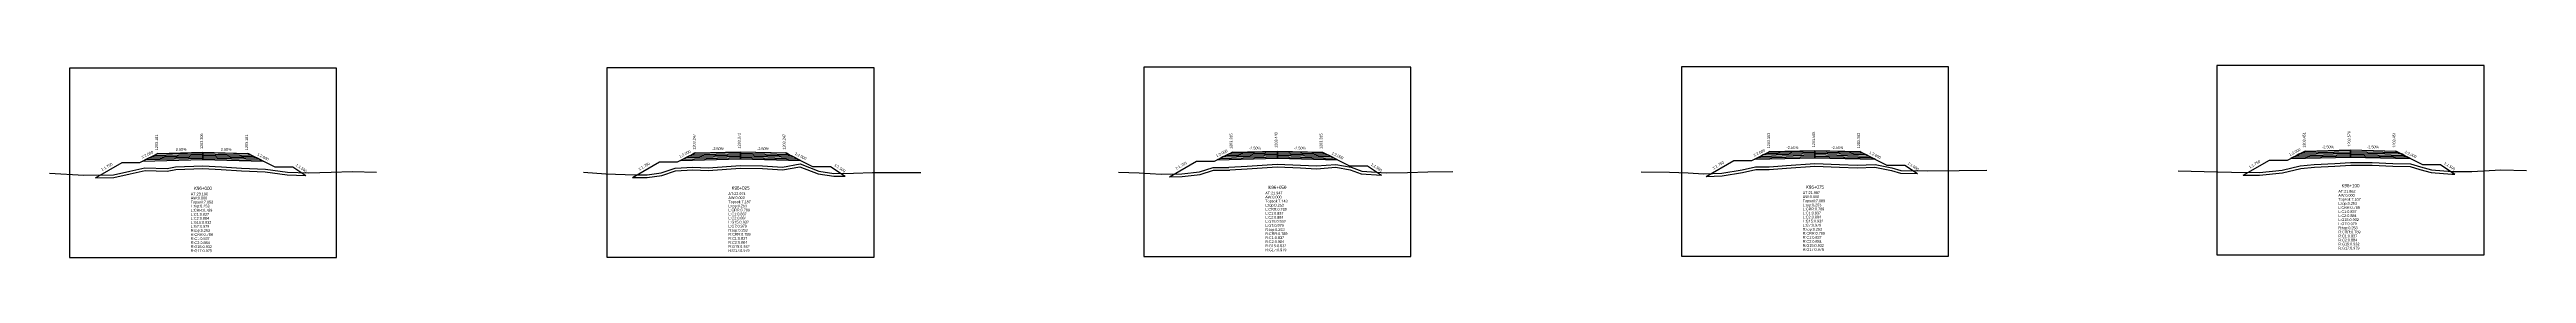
# Model space of a CAD drawing. Extents: x -7 to 78429, y 1189 to 1262.
# Drawn here: x 25151.7 to 25427.1, y 1191.6 to 1212.9 of the extents above; entities that cross this region are included whole.
import ezdxf
from ezdxf.enums import TextEntityAlignment as Align

# ---------------------------------------------------------------- set-up
doc = ezdxf.new("R2010")
doc.units = 0

msp = doc.modelspace()

# ---------------------------------------------------------------- linework, layer by layer
at = {"layer": 'A4_BORDER', "color": 7}
for points in [[(25153.912, 1191.641), (25183.612, 1191.641), (25183.612, 1212.641), (25153.912, 1212.641), (25153.912, 1191.641)], [(25213.679, 1191.669), (25243.379, 1191.669), (25243.379, 1212.669), (25213.679, 1212.669), (25213.679, 1191.669)], [(25273.367, 1191.744), (25303.067, 1191.744), (25303.067, 1212.744), (25273.367, 1212.744), (25273.367, 1191.744)], [(25333.126, 1191.778), (25362.826, 1191.778), (25362.826, 1212.778), (25333.126, 1212.778), (25333.126, 1191.778)], [(25392.672, 1191.934), (25422.372, 1191.934), (25422.372, 1212.934), (25392.672, 1212.934), (25392.672, 1191.934)]]:
    msp.add_lwpolyline(points, dxfattribs=at)
at = {"layer": 'CLEAR_GROUND', "color": 8}
for points in [[(25156.805, 1200.491), (25158.839, 1200.519), (25160.684, 1200.912), (25162.334, 1201.276), (25164.798, 1201.222), (25165.756, 1201.392), (25168.763, 1201.505), (25170.788, 1201.4), (25173.029, 1201.266), (25175.686, 1201.134), (25178.132, 1200.818), (25180.181, 1200.735)], [(25216.505, 1200.519), (25216.766, 1200.509), (25218.165, 1200.504), (25219.777, 1200.733), (25221.307, 1201.238), (25223.216, 1201.352), (25224.947, 1201.285), (25228.538, 1201.539), (25230.966, 1201.496), (25233.211, 1201.356), (25235.125, 1201.707), (25237.159, 1200.937), (25238.893, 1200.653), (25240.148, 1200.668)], [(25276.205, 1200.594), (25277.625, 1200.62), (25279.617, 1200.859), (25281.114, 1201.339), (25282.912, 1201.339), (25282.929, 1201.351), (25284.864, 1201.472), (25288.201, 1201.679), (25290.784, 1201.598), (25292.548, 1201.493), (25294.697, 1201.644), (25296.325, 1201.375), (25297.523, 1200.925), (25299.794, 1200.764)], [(25335.905, 1200.628), (25337.656, 1200.694), (25339.935, 1201.079), (25341.406, 1201.407), (25342.89, 1201.387), (25344.823, 1201.556), (25347.98, 1201.767), (25350.693, 1201.661), (25352.673, 1201.599), (25354.635, 1201.651), (25356.476, 1201.285), (25357.503, 1200.988), (25359.367, 1200.956)], [(25395.605, 1200.784), (25397.416, 1200.76), (25399.958, 1201.041), (25401.99, 1201.509), (25403.502, 1201.654), (25405.792, 1201.78), (25407.549, 1201.889), (25409.924, 1201.891), (25412.219, 1201.764), (25414.154, 1201.743), (25415.235, 1201.397), (25416.489, 1201.081), (25418.804, 1200.894), (25419.108, 1200.893)]]:
    msp.add_lwpolyline(points, dxfattribs=at)
at = {"layer": 'DESIGN_ROAD_TRIMMED', "color": 1}
for points in [[(25276.205, 1200.594), (25279.217, 1202.315), (25281.217, 1202.315), (25283.217, 1203.315), (25283.217, 1203.315), (25283.112, 1203.262), (25283.112, 1203.262), (25282.796, 1203.104), (25282.796, 1203.104), (25282.48, 1202.947), (25282.48, 1202.947), (25282.164, 1202.789), (25282.164, 1202.789), (25281.848, 1202.631), (25281.848, 1202.631), (25281.533, 1202.473), (25288.217, 1202.64), (25288.217, 1202.79), (25288.217, 1202.79), (25288.217, 1202.94), (25288.217, 1202.94), (25288.217, 1203.09), (25288.217, 1203.09), (25288.217, 1203.24), (25288.217, 1203.24), (25288.217, 1203.39), (25288.217, 1203.39), (25288.217, 1203.44), (25288.217, 1203.44), (25288.217, 1203.44), (25288.217, 1203.44), (25288.217, 1203.44), (25288.217, 1203.39), (25288.217, 1203.39), (25288.217, 1203.24), (25288.217, 1203.24), (25288.217, 1203.09), (25288.217, 1203.09), (25288.217, 1202.94), (25288.217, 1202.94), (25288.217, 1202.79), (25288.217, 1202.79), (25288.217, 1202.64), (25294.901, 1202.473), (25294.585, 1202.631), (25294.585, 1202.631), (25294.27, 1202.789), (25294.27, 1202.789), (25293.954, 1202.947), (25293.954, 1202.947), (25293.638, 1203.104), (25293.638, 1203.104), (25293.322, 1203.262), (25293.322, 1203.262), (25293.217, 1203.315), (25293.217, 1203.315), (25296.217, 1201.815), (25298.217, 1201.815), (25299.794, 1200.764)], [(25335.905, 1200.628), (25338.976, 1202.383), (25340.976, 1202.383), (25342.976, 1203.383), (25342.976, 1203.383), (25342.871, 1203.33), (25342.871, 1203.33), (25342.555, 1203.172), (25342.555, 1203.172), (25342.239, 1203.015), (25342.239, 1203.015), (25341.924, 1202.857), (25341.924, 1202.857), (25341.608, 1202.699), (25341.608, 1202.699), (25341.292, 1202.541), (25347.976, 1202.708), (25347.976, 1202.858), (25347.976, 1202.858), (25347.976, 1203.008), (25347.976, 1203.008), (25347.976, 1203.158), (25347.976, 1203.158), (25347.976, 1203.308), (25347.976, 1203.308), (25347.976, 1203.458), (25347.976, 1203.458), (25347.976, 1203.508), (25347.976, 1203.508), (25347.976, 1203.508), (25347.976, 1203.508), (25347.976, 1203.508), (25347.976, 1203.458), (25347.976, 1203.458), (25347.976, 1203.308), (25347.976, 1203.308), (25347.976, 1203.158), (25347.976, 1203.158), (25347.976, 1203.008), (25347.976, 1203.008), (25347.976, 1202.858), (25347.976, 1202.858), (25347.976, 1202.708), (25354.661, 1202.541), (25354.345, 1202.699), (25354.345, 1202.699), (25354.029, 1202.857), (25354.029, 1202.857), (25353.713, 1203.015), (25353.713, 1203.015), (25353.397, 1203.172), (25353.397, 1203.172), (25353.082, 1203.33), (25353.082, 1203.33), (25352.976, 1203.383), (25352.976, 1203.383), (25355.976, 1201.883), (25357.976, 1201.883), (25359.367, 1200.956)], [(25395.605, 1200.784), (25398.522, 1202.451), (25400.522, 1202.451), (25402.522, 1203.451), (25402.522, 1203.451), (25402.416, 1203.398), (25402.416, 1203.398), (25402.101, 1203.24), (25402.101, 1203.24), (25401.785, 1203.083), (25401.785, 1203.083), (25401.469, 1202.925), (25401.469, 1202.925), (25401.153, 1202.767), (25401.153, 1202.767), (25400.837, 1202.609), (25407.522, 1202.776), (25407.522, 1202.926), (25407.522, 1202.926), (25407.522, 1203.076), (25407.522, 1203.076), (25407.522, 1203.226), (25407.522, 1203.226), (25407.522, 1203.376), (25407.522, 1203.376), (25407.522, 1203.526), (25407.522, 1203.526), (25407.522, 1203.576), (25407.522, 1203.576), (25407.522, 1203.576), (25407.522, 1203.576), (25407.522, 1203.576), (25407.522, 1203.526), (25407.522, 1203.526), (25407.522, 1203.376), (25407.522, 1203.376), (25407.522, 1203.226), (25407.522, 1203.226), (25407.522, 1203.076), (25407.522, 1203.076), (25407.522, 1202.926), (25407.522, 1202.926), (25407.522, 1202.776), (25414.206, 1202.609), (25413.89, 1202.767), (25413.89, 1202.767), (25413.574, 1202.925), (25413.574, 1202.925), (25413.258, 1203.083), (25413.258, 1203.083), (25412.943, 1203.24), (25412.943, 1203.24), (25412.627, 1203.398), (25412.627, 1203.398), (25412.522, 1203.451), (25412.522, 1203.451), (25415.522, 1201.951), (25417.522, 1201.951), (25419.108, 1200.893)], [(25156.805, 1200.491), (25159.762, 1202.181), (25161.762, 1202.181), (25163.762, 1203.181), (25163.762, 1203.181), (25163.656, 1203.128), (25163.656, 1203.128), (25163.341, 1202.97), (25163.341, 1202.97), (25163.025, 1202.813), (25163.025, 1202.813), (25162.709, 1202.655), (25162.709, 1202.655), (25162.393, 1202.497), (25162.393, 1202.497), (25162.077, 1202.339), (25168.762, 1202.506), (25168.762, 1202.656), (25168.762, 1202.656), (25168.762, 1202.806), (25168.762, 1202.806), (25168.762, 1202.956), (25168.762, 1202.956), (25168.762, 1203.106), (25168.762, 1203.106), (25168.762, 1203.256), (25168.762, 1203.256), (25168.762, 1203.306), (25168.762, 1203.306), (25168.762, 1203.306), (25168.762, 1203.306), (25168.762, 1203.306), (25168.762, 1203.256), (25168.762, 1203.256), (25168.762, 1203.106), (25168.762, 1203.106), (25168.762, 1202.956), (25168.762, 1202.956), (25168.762, 1202.806), (25168.762, 1202.806), (25168.762, 1202.656), (25168.762, 1202.656), (25168.762, 1202.506), (25175.446, 1202.339), (25175.13, 1202.497), (25175.13, 1202.497), (25174.814, 1202.655), (25174.814, 1202.655), (25174.498, 1202.813), (25174.498, 1202.813), (25174.183, 1202.97), (25174.183, 1202.97), (25173.867, 1203.128), (25173.867, 1203.128), (25173.762, 1203.181), (25173.762, 1203.181), (25176.762, 1201.681), (25178.762, 1201.681), (25180.181, 1200.735)], [(25216.505, 1200.519), (25219.529, 1202.247), (25221.529, 1202.247), (25223.529, 1203.247), (25223.529, 1203.247), (25223.424, 1203.194), (25223.424, 1203.194), (25223.108, 1203.036), (25223.108, 1203.036), (25222.792, 1202.879), (25222.792, 1202.879), (25222.476, 1202.721), (25222.476, 1202.721), (25222.161, 1202.563), (25222.161, 1202.563), (25221.845, 1202.405), (25228.529, 1202.572), (25228.529, 1202.722), (25228.529, 1202.722), (25228.529, 1202.872), (25228.529, 1202.872), (25228.529, 1203.022), (25228.529, 1203.022), (25228.529, 1203.172), (25228.529, 1203.172), (25228.529, 1203.322), (25228.529, 1203.322), (25228.529, 1203.372), (25228.529, 1203.372), (25228.529, 1203.372), (25228.529, 1203.372), (25228.529, 1203.372), (25228.529, 1203.322), (25228.529, 1203.322), (25228.529, 1203.172), (25228.529, 1203.172), (25228.529, 1203.022), (25228.529, 1203.022), (25228.529, 1202.872), (25228.529, 1202.872), (25228.529, 1202.722), (25228.529, 1202.722), (25228.529, 1202.572), (25235.213, 1202.405), (25234.897, 1202.563), (25234.897, 1202.563), (25234.582, 1202.721), (25234.582, 1202.721), (25234.266, 1202.879), (25234.266, 1202.879), (25233.95, 1203.036), (25233.95, 1203.036), (25233.634, 1203.194), (25233.634, 1203.194), (25233.529, 1203.247), (25233.529, 1203.247), (25236.529, 1201.747), (25238.529, 1201.747), (25240.148, 1200.668)]]:
    msp.add_lwpolyline(points, dxfattribs=at)
at = {"layer": 'FINISHED_ROAD', "color": 2}
for points in [[(25279.217, 1202.315), (25281.217, 1202.315), (25283.217, 1203.315), (25283.217, 1203.315), (25288.217, 1203.44), (25293.217, 1203.315), (25293.217, 1203.315), (25296.217, 1201.815), (25298.217, 1201.815)], [(25338.976, 1202.383), (25340.976, 1202.383), (25342.976, 1203.383), (25342.976, 1203.383), (25347.976, 1203.508), (25352.976, 1203.383), (25352.976, 1203.383), (25355.976, 1201.883), (25357.976, 1201.883)], [(25398.522, 1202.451), (25400.522, 1202.451), (25402.522, 1203.451), (25402.522, 1203.451), (25407.522, 1203.576), (25412.522, 1203.451), (25412.522, 1203.451), (25415.522, 1201.951), (25417.522, 1201.951)], [(25159.762, 1202.181), (25161.762, 1202.181), (25163.762, 1203.181), (25163.762, 1203.181), (25168.762, 1203.306), (25173.762, 1203.181), (25173.762, 1203.181), (25176.762, 1201.681), (25178.762, 1201.681)], [(25219.529, 1202.247), (25221.529, 1202.247), (25223.529, 1203.247), (25223.529, 1203.247), (25228.529, 1203.372), (25233.529, 1203.247), (25233.529, 1203.247), (25236.529, 1201.747), (25238.529, 1201.747)]]:
    msp.add_lwpolyline(points, dxfattribs=at)
at = {"layer": 'LAYER_0', "color": 4}
for points in [[(25283.217, 1203.315), (25283.112, 1203.262), (25288.217, 1203.39), (25288.217, 1203.44)], [(25342.976, 1203.383), (25342.871, 1203.33), (25347.976, 1203.458), (25347.976, 1203.508)], [(25402.522, 1203.451), (25402.416, 1203.398), (25407.522, 1203.526), (25407.522, 1203.576)], [(25163.762, 1203.181), (25163.656, 1203.128), (25168.762, 1203.256), (25168.762, 1203.306)], [(25223.529, 1203.247), (25223.424, 1203.194), (25228.529, 1203.322), (25228.529, 1203.372)]]:
    msp.add_lwpolyline(points, dxfattribs=at)
at = {"layer": 'LAYER_1', "color": 4}
for points in [[(25342.871, 1203.33), (25342.555, 1203.172), (25347.976, 1203.308), (25347.976, 1203.458)], [(25402.416, 1203.398), (25402.101, 1203.24), (25407.522, 1203.376), (25407.522, 1203.526)], [(25163.656, 1203.128), (25163.341, 1202.97), (25168.762, 1203.106), (25168.762, 1203.256)], [(25223.424, 1203.194), (25223.108, 1203.036), (25228.529, 1203.172), (25228.529, 1203.322)], [(25283.112, 1203.262), (25282.796, 1203.104), (25288.217, 1203.24), (25288.217, 1203.39)]]:
    msp.add_lwpolyline(points, dxfattribs=at)
at = {"layer": 'LAYER_10', "color": 6}
for points in [[(25174.814, 1202.655), (25175.13, 1202.497), (25168.762, 1202.656), (25168.762, 1202.806)], [(25234.582, 1202.721), (25234.897, 1202.563), (25228.529, 1202.722), (25228.529, 1202.872)], [(25294.27, 1202.789), (25294.585, 1202.631), (25288.217, 1202.79), (25288.217, 1202.94)], [(25354.029, 1202.857), (25354.345, 1202.699), (25347.976, 1202.858), (25347.976, 1203.008)], [(25413.574, 1202.925), (25413.89, 1202.767), (25407.522, 1202.926), (25407.522, 1203.076)]]:
    msp.add_lwpolyline(points, dxfattribs=at)
at = {"layer": 'LAYER_11', "color": 6}
for points in [[(25175.13, 1202.497), (25175.446, 1202.339), (25168.762, 1202.506), (25168.762, 1202.656)], [(25234.897, 1202.563), (25235.213, 1202.405), (25228.529, 1202.572), (25228.529, 1202.722)], [(25294.585, 1202.631), (25294.901, 1202.473), (25288.217, 1202.64), (25288.217, 1202.79)], [(25354.345, 1202.699), (25354.661, 1202.541), (25347.976, 1202.708), (25347.976, 1202.858)], [(25413.89, 1202.767), (25414.206, 1202.609), (25407.522, 1202.776), (25407.522, 1202.926)]]:
    msp.add_lwpolyline(points, dxfattribs=at)
at = {"layer": 'LAYER_2', "color": 4}
for points in [[(25163.341, 1202.97), (25163.025, 1202.813), (25168.762, 1202.956), (25168.762, 1203.106)], [(25223.108, 1203.036), (25222.792, 1202.879), (25228.529, 1203.022), (25228.529, 1203.172)], [(25282.796, 1203.104), (25282.48, 1202.947), (25288.217, 1203.09), (25288.217, 1203.24)], [(25342.555, 1203.172), (25342.239, 1203.015), (25347.976, 1203.158), (25347.976, 1203.308)], [(25402.101, 1203.24), (25401.785, 1203.083), (25407.522, 1203.226), (25407.522, 1203.376)]]:
    msp.add_lwpolyline(points, dxfattribs=at)
at = {"layer": 'LAYER_3', "color": 4}
for points in [[(25163.025, 1202.813), (25162.709, 1202.655), (25168.762, 1202.806), (25168.762, 1202.956)], [(25222.792, 1202.879), (25222.476, 1202.721), (25228.529, 1202.872), (25228.529, 1203.022)], [(25282.48, 1202.947), (25282.164, 1202.789), (25288.217, 1202.94), (25288.217, 1203.09)], [(25342.239, 1203.015), (25341.924, 1202.857), (25347.976, 1203.008), (25347.976, 1203.158)], [(25401.785, 1203.083), (25401.469, 1202.925), (25407.522, 1203.076), (25407.522, 1203.226)]]:
    msp.add_lwpolyline(points, dxfattribs=at)
at = {"layer": 'LAYER_4', "color": 4}
for points in [[(25162.709, 1202.655), (25162.393, 1202.497), (25168.762, 1202.656), (25168.762, 1202.806)], [(25222.476, 1202.721), (25222.161, 1202.563), (25228.529, 1202.722), (25228.529, 1202.872)], [(25282.164, 1202.789), (25281.848, 1202.631), (25288.217, 1202.79), (25288.217, 1202.94)], [(25341.924, 1202.857), (25341.608, 1202.699), (25347.976, 1202.858), (25347.976, 1203.008)], [(25401.469, 1202.925), (25401.153, 1202.767), (25407.522, 1202.926), (25407.522, 1203.076)]]:
    msp.add_lwpolyline(points, dxfattribs=at)
at = {"layer": 'LAYER_5', "color": 4}
for points in [[(25162.393, 1202.497), (25162.077, 1202.339), (25168.762, 1202.506), (25168.762, 1202.656)], [(25222.161, 1202.563), (25221.845, 1202.405), (25228.529, 1202.572), (25228.529, 1202.722)], [(25281.848, 1202.631), (25281.533, 1202.473), (25288.217, 1202.64), (25288.217, 1202.79)], [(25341.608, 1202.699), (25341.292, 1202.541), (25347.976, 1202.708), (25347.976, 1202.858)], [(25401.153, 1202.767), (25400.837, 1202.609), (25407.522, 1202.776), (25407.522, 1202.926)]]:
    msp.add_lwpolyline(points, dxfattribs=at)
at = {"layer": 'LAYER_6', "color": 6}
for points in [[(25293.217, 1203.315), (25293.322, 1203.262), (25288.217, 1203.39), (25288.217, 1203.44)], [(25352.976, 1203.383), (25353.082, 1203.33), (25347.976, 1203.458), (25347.976, 1203.508)], [(25412.522, 1203.451), (25412.627, 1203.398), (25407.522, 1203.526), (25407.522, 1203.576)], [(25173.762, 1203.181), (25173.867, 1203.128), (25168.762, 1203.256), (25168.762, 1203.306)], [(25233.529, 1203.247), (25233.634, 1203.194), (25228.529, 1203.322), (25228.529, 1203.372)]]:
    msp.add_lwpolyline(points, dxfattribs=at)
at = {"layer": 'LAYER_7', "color": 6}
for points in [[(25353.082, 1203.33), (25353.397, 1203.172), (25347.976, 1203.308), (25347.976, 1203.458)], [(25412.627, 1203.398), (25412.943, 1203.24), (25407.522, 1203.376), (25407.522, 1203.526)], [(25173.867, 1203.128), (25174.183, 1202.97), (25168.762, 1203.106), (25168.762, 1203.256)], [(25233.634, 1203.194), (25233.95, 1203.036), (25228.529, 1203.172), (25228.529, 1203.322)], [(25293.322, 1203.262), (25293.638, 1203.104), (25288.217, 1203.24), (25288.217, 1203.39)]]:
    msp.add_lwpolyline(points, dxfattribs=at)
at = {"layer": 'LAYER_8', "color": 6}
for points in [[(25174.183, 1202.97), (25174.498, 1202.813), (25168.762, 1202.956), (25168.762, 1203.106)], [(25233.95, 1203.036), (25234.266, 1202.879), (25228.529, 1203.022), (25228.529, 1203.172)], [(25293.638, 1203.104), (25293.954, 1202.947), (25288.217, 1203.09), (25288.217, 1203.24)], [(25353.397, 1203.172), (25353.713, 1203.015), (25347.976, 1203.158), (25347.976, 1203.308)], [(25412.943, 1203.24), (25413.258, 1203.083), (25407.522, 1203.226), (25407.522, 1203.376)]]:
    msp.add_lwpolyline(points, dxfattribs=at)
at = {"layer": 'LAYER_9', "color": 6}
for points in [[(25174.498, 1202.813), (25174.814, 1202.655), (25168.762, 1202.806), (25168.762, 1202.956)], [(25234.266, 1202.879), (25234.582, 1202.721), (25228.529, 1202.872), (25228.529, 1203.022)], [(25293.954, 1202.947), (25294.27, 1202.789), (25288.217, 1202.94), (25288.217, 1203.09)], [(25353.713, 1203.015), (25354.029, 1202.857), (25347.976, 1203.008), (25347.976, 1203.158)], [(25413.258, 1203.083), (25413.574, 1202.925), (25407.522, 1203.076), (25407.522, 1203.226)]]:
    msp.add_lwpolyline(points, dxfattribs=at)
at = {"layer": 'NATURAL_GROUND', "color": 3}
for points in [[(25151.705, 1200.989), (25155.535, 1200.774), (25158.806, 1200.819), (25160.621, 1201.205), (25162.305, 1201.577), (25164.775, 1201.523), (25165.725, 1201.691), (25168.766, 1201.805), (25170.805, 1201.7), (25173.046, 1201.566), (25175.713, 1201.433), (25178.158, 1201.117), (25180.498, 1201.022), (25183.017, 1201.108), (25185.368, 1201.163), (25188.055, 1201.12)], [(25211.088, 1201.101), (25213.568, 1200.931), (25216.772, 1200.809), (25218.144, 1200.804), (25219.708, 1201.026), (25221.25, 1201.535), (25223.213, 1201.652), (25224.942, 1201.585), (25228.53, 1201.839), (25230.978, 1201.796), (25233.193, 1201.658), (25235.153, 1202.017), (25237.237, 1201.228), (25238.916, 1200.953), (25241.076, 1200.979), (25243.213, 1201.065), (25245.529, 1201.064), (25248.589, 1201.083)], [(25270.561, 1201.103), (25272.853, 1201.033), (25275.298, 1200.877), (25277.604, 1200.92), (25279.553, 1201.153), (25281.067, 1201.639), (25282.821, 1201.639), (25282.83, 1201.645), (25284.845, 1201.771), (25288.196, 1201.979), (25290.798, 1201.898), (25292.547, 1201.794), (25294.711, 1201.946), (25296.403, 1201.666), (25297.588, 1201.221), (25300.319, 1201.027), (25302.677, 1201.07), (25304.955, 1201.143), (25307.728, 1201.168)], [(25328.656, 1201.144), (25331.801, 1201.117), (25333.876, 1201.022), (25335.584, 1200.916), (25337.625, 1200.993), (25339.877, 1201.374), (25341.375, 1201.707), (25342.879, 1201.687), (25344.8, 1201.855), (25347.975, 1202.067), (25350.703, 1201.961), (25352.673, 1201.899), (25354.66, 1201.952), (25356.547, 1201.577), (25357.548, 1201.287), (25360.464, 1201.237), (25364.008, 1201.292), (25367.108, 1201.314)], [(25388.352, 1201.268), (25391.241, 1201.193), (25394.302, 1201.102), (25397.402, 1201.06), (25399.908, 1201.337), (25401.942, 1201.806), (25403.48, 1201.953), (25405.775, 1202.079), (25407.54, 1202.189), (25409.933, 1202.191), (25412.229, 1202.064), (25414.203, 1202.043), (25415.318, 1201.686), (25416.539, 1201.378), (25418.817, 1201.194), (25421.006, 1201.19), (25424.238, 1201.372), (25427.086, 1201.306)]]:
    msp.add_lwpolyline(points, dxfattribs=at)
at = {"layer": 'STRUCTURE_LEFT', "color": 4}
for points in [[(25283.217, 1203.315), (25283.112, 1203.262), (25283.112, 1203.262), (25282.796, 1203.104), (25282.796, 1203.104), (25282.48, 1202.947), (25282.48, 1202.947), (25282.164, 1202.789), (25282.164, 1202.789), (25281.848, 1202.631), (25281.848, 1202.631), (25281.533, 1202.473), (25288.217, 1202.64), (25288.217, 1202.79), (25288.217, 1202.79), (25288.217, 1202.94), (25288.217, 1202.94), (25288.217, 1203.09), (25288.217, 1203.09), (25288.217, 1203.24), (25288.217, 1203.24), (25288.217, 1203.39), (25288.217, 1203.39), (25288.217, 1203.44), (25288.217, 1203.44)], [(25342.976, 1203.383), (25342.871, 1203.33), (25342.871, 1203.33), (25342.555, 1203.172), (25342.555, 1203.172), (25342.239, 1203.015), (25342.239, 1203.015), (25341.924, 1202.857), (25341.924, 1202.857), (25341.608, 1202.699), (25341.608, 1202.699), (25341.292, 1202.541), (25347.976, 1202.708), (25347.976, 1202.858), (25347.976, 1202.858), (25347.976, 1203.008), (25347.976, 1203.008), (25347.976, 1203.158), (25347.976, 1203.158), (25347.976, 1203.308), (25347.976, 1203.308), (25347.976, 1203.458), (25347.976, 1203.458), (25347.976, 1203.508), (25347.976, 1203.508)], [(25402.522, 1203.451), (25402.416, 1203.398), (25402.416, 1203.398), (25402.101, 1203.24), (25402.101, 1203.24), (25401.785, 1203.083), (25401.785, 1203.083), (25401.469, 1202.925), (25401.469, 1202.925), (25401.153, 1202.767), (25401.153, 1202.767), (25400.837, 1202.609), (25407.522, 1202.776), (25407.522, 1202.926), (25407.522, 1202.926), (25407.522, 1203.076), (25407.522, 1203.076), (25407.522, 1203.226), (25407.522, 1203.226), (25407.522, 1203.376), (25407.522, 1203.376), (25407.522, 1203.526), (25407.522, 1203.526), (25407.522, 1203.576), (25407.522, 1203.576)], [(25163.762, 1203.181), (25163.656, 1203.128), (25163.656, 1203.128), (25163.341, 1202.97), (25163.341, 1202.97), (25163.025, 1202.813), (25163.025, 1202.813), (25162.709, 1202.655), (25162.709, 1202.655), (25162.393, 1202.497), (25162.393, 1202.497), (25162.077, 1202.339), (25168.762, 1202.506), (25168.762, 1202.656), (25168.762, 1202.656), (25168.762, 1202.806), (25168.762, 1202.806), (25168.762, 1202.956), (25168.762, 1202.956), (25168.762, 1203.106), (25168.762, 1203.106), (25168.762, 1203.256), (25168.762, 1203.256), (25168.762, 1203.306), (25168.762, 1203.306)], [(25223.529, 1203.247), (25223.424, 1203.194), (25223.424, 1203.194), (25223.108, 1203.036), (25223.108, 1203.036), (25222.792, 1202.879), (25222.792, 1202.879), (25222.476, 1202.721), (25222.476, 1202.721), (25222.161, 1202.563), (25222.161, 1202.563), (25221.845, 1202.405), (25228.529, 1202.572), (25228.529, 1202.722), (25228.529, 1202.722), (25228.529, 1202.872), (25228.529, 1202.872), (25228.529, 1203.022), (25228.529, 1203.022), (25228.529, 1203.172), (25228.529, 1203.172), (25228.529, 1203.322), (25228.529, 1203.322), (25228.529, 1203.372), (25228.529, 1203.372)]]:
    msp.add_lwpolyline(points, dxfattribs=at)
at = {"layer": 'STRUCTURE_RIGHT', "color": 6}
for points in [[(25288.217, 1203.44), (25288.217, 1203.44), (25288.217, 1203.39), (25288.217, 1203.39), (25288.217, 1203.24), (25288.217, 1203.24), (25288.217, 1203.09), (25288.217, 1203.09), (25288.217, 1202.94), (25288.217, 1202.94), (25288.217, 1202.79), (25288.217, 1202.79), (25288.217, 1202.64), (25294.901, 1202.473), (25294.585, 1202.631), (25294.585, 1202.631), (25294.27, 1202.789), (25294.27, 1202.789), (25293.954, 1202.947), (25293.954, 1202.947), (25293.638, 1203.104), (25293.638, 1203.104), (25293.322, 1203.262), (25293.322, 1203.262), (25293.217, 1203.315)], [(25347.976, 1203.508), (25347.976, 1203.508), (25347.976, 1203.458), (25347.976, 1203.458), (25347.976, 1203.308), (25347.976, 1203.308), (25347.976, 1203.158), (25347.976, 1203.158), (25347.976, 1203.008), (25347.976, 1203.008), (25347.976, 1202.858), (25347.976, 1202.858), (25347.976, 1202.708), (25354.661, 1202.541), (25354.345, 1202.699), (25354.345, 1202.699), (25354.029, 1202.857), (25354.029, 1202.857), (25353.713, 1203.015), (25353.713, 1203.015), (25353.397, 1203.172), (25353.397, 1203.172), (25353.082, 1203.33), (25353.082, 1203.33), (25352.976, 1203.383)], [(25407.522, 1203.576), (25407.522, 1203.576), (25407.522, 1203.526), (25407.522, 1203.526), (25407.522, 1203.376), (25407.522, 1203.376), (25407.522, 1203.226), (25407.522, 1203.226), (25407.522, 1203.076), (25407.522, 1203.076), (25407.522, 1202.926), (25407.522, 1202.926), (25407.522, 1202.776), (25414.206, 1202.609), (25413.89, 1202.767), (25413.89, 1202.767), (25413.574, 1202.925), (25413.574, 1202.925), (25413.258, 1203.083), (25413.258, 1203.083), (25412.943, 1203.24), (25412.943, 1203.24), (25412.627, 1203.398), (25412.627, 1203.398), (25412.522, 1203.451)], [(25168.762, 1203.306), (25168.762, 1203.306), (25168.762, 1203.256), (25168.762, 1203.256), (25168.762, 1203.106), (25168.762, 1203.106), (25168.762, 1202.956), (25168.762, 1202.956), (25168.762, 1202.806), (25168.762, 1202.806), (25168.762, 1202.656), (25168.762, 1202.656), (25168.762, 1202.506), (25175.446, 1202.339), (25175.13, 1202.497), (25175.13, 1202.497), (25174.814, 1202.655), (25174.814, 1202.655), (25174.498, 1202.813), (25174.498, 1202.813), (25174.183, 1202.97), (25174.183, 1202.97), (25173.867, 1203.128), (25173.867, 1203.128), (25173.762, 1203.181)], [(25228.529, 1203.372), (25228.529, 1203.372), (25228.529, 1203.322), (25228.529, 1203.322), (25228.529, 1203.172), (25228.529, 1203.172), (25228.529, 1203.022), (25228.529, 1203.022), (25228.529, 1202.872), (25228.529, 1202.872), (25228.529, 1202.722), (25228.529, 1202.722), (25228.529, 1202.572), (25235.213, 1202.405), (25234.897, 1202.563), (25234.897, 1202.563), (25234.582, 1202.721), (25234.582, 1202.721), (25234.266, 1202.879), (25234.266, 1202.879), (25233.95, 1203.036), (25233.95, 1203.036), (25233.634, 1203.194), (25233.634, 1203.194), (25233.529, 1203.247)]]:
    msp.add_lwpolyline(points, dxfattribs=at)

# ---------------------------------------------------------------- texts
at = {"layer": 'INFO_TEXT'}
for s, p in [('AT:23.196', (25167.412, 1198.541)), ('AW:0.000', (25167.412, 1198.091)), ('Topsoil:7.052', (25167.412, 1197.641)), ('AT:22.974', (25227.179, 1198.569)), ('AW:0.000', (25227.179, 1198.119)), ('Topsoil:7.187', (25227.179, 1197.669)), ('AT:21.947', (25286.867, 1198.644)), ('AW:0.000', (25286.867, 1198.194)), ('Topsoil:7.143', (25286.867, 1197.744)), ('AT:21.987', (25346.626, 1198.678)), ('AW:0.000', (25346.626, 1198.228)), ('Topsoil:7.089', (25346.626, 1197.778)), ('AT:21.862', (25406.172, 1198.834)), ('AW:0.000', (25406.172, 1198.384)), ('Topsoil:7.107', (25406.172, 1197.934)), ('L:top:0.253', (25167.412, 1197.191)), ('L:CRR:0.789', (25167.412, 1196.741)), ('L:C1:0.837', (25167.412, 1196.291)), ('L:C2:0.884', (25167.412, 1195.841)), ('L:G15:0.932', (25167.412, 1195.391)), ('L:G7:0.979', (25167.412, 1194.941)), ('L:top:0.253', (25227.179, 1197.219)), ('L:CRR:0.789', (25227.179, 1196.769)), ('L:C1:0.837', (25227.179, 1196.319)), ('L:C2:0.884', (25227.179, 1195.869)), ('L:G15:0.932', (25227.179, 1195.419)), ('L:G7:0.979', (25227.179, 1194.969)), ('L:top:0.253', (25286.867, 1197.294)), ('L:CRR:0.789', (25286.867, 1196.844)), ('L:C1:0.837', (25286.867, 1196.394)), ('L:C2:0.884', (25286.867, 1195.944)), ('L:G15:0.932', (25286.867, 1195.494)), ('L:G7:0.979', (25286.867, 1195.044)), ('L:top:0.253', (25346.626, 1197.328)), ('L:CRR:0.789', (25346.626, 1196.878)), ('L:C1:0.837', (25346.626, 1196.428)), ('L:C2:0.884', (25346.626, 1195.978)), ('L:G15:0.932', (25346.626, 1195.528)), ('L:G7:0.979', (25346.626, 1195.078)), ('L:top:0.253', (25406.172, 1197.484)), ('L:CRR:0.789', (25406.172, 1197.034)), ('L:C1:0.837', (25406.172, 1196.584)), ('L:C2:0.884', (25406.172, 1196.134)), ('L:G15:0.932', (25406.172, 1195.684)), ('L:G7:0.979', (25406.172, 1195.234)), ('R:top:0.253', (25167.412, 1194.491)), ('R:CRR:0.789', (25167.412, 1194.041)), ('R:C1:0.837', (25167.412, 1193.591)), ('R:C2:0.884', (25167.412, 1193.141)), ('R:G15:0.932', (25167.412, 1192.691)), ('R:G17:0.979', (25167.412, 1192.241)), ('R:top:0.253', (25227.179, 1194.519)), ('R:CRR:0.789', (25227.179, 1194.069)), ('R:C1:0.837', (25227.179, 1193.619)), ('R:C2:0.884', (25227.179, 1193.169)), ('R:G15:0.932', (25227.179, 1192.719)), ('R:G17:0.979', (25227.179, 1192.269)), ('R:top:0.253', (25286.867, 1194.594)), ('R:CRR:0.789', (25286.867, 1194.144)), ('R:C1:0.837', (25286.867, 1193.694)), ('R:C2:0.884', (25286.867, 1193.244)), ('R:G15:0.932', (25286.867, 1192.794)), ('R:G17:0.979', (25286.867, 1192.344)), ('R:top:0.253', (25346.626, 1194.628)), ('R:CRR:0.789', (25346.626, 1194.178)), ('R:C1:0.837', (25346.626, 1193.728)), ('R:C2:0.884', (25346.626, 1193.278)), ('R:G15:0.932', (25346.626, 1192.828)), ('R:G17:0.979', (25346.626, 1192.378)), ('R:top:0.253', (25406.172, 1194.784)), ('R:CRR:0.789', (25406.172, 1194.334)), ('R:C1:0.837', (25406.172, 1193.884)), ('R:C2:0.884', (25406.172, 1193.434)), ('R:G15:0.932', (25406.172, 1192.984)), ('R:G17:0.979', (25406.172, 1192.534))]:
    msp.add_text(s, height=0.3, dxfattribs=at).set_placement(p)
at = {"layer": 'LEFT_TEXT_H'}
for s, p in [('1203.181', (25163.762, 1203.541)), ('1203.247', (25223.529, 1203.607)), ('1203.315', (25283.217, 1203.675)), ('1203.383', (25342.976, 1203.743)), ('1203.451', (25402.522, 1203.811))]:
    msp.add_text(s, height=0.3, rotation=90, dxfattribs=at).set_placement(p)
at = {"layer": 'POINT_TEXT_H'}
for s, p in [('1203.306', (25168.762, 1203.666)), ('1203.372', (25228.529, 1203.732)), ('1203.440', (25288.217, 1203.8)), ('1203.508', (25347.976, 1203.868)), ('1203.576', (25407.522, 1203.936))]:
    msp.add_text(s, height=0.3, rotation=90, dxfattribs=at).set_placement(p)
at = {"layer": 'RIGHT_TEXT_H'}
for s, p in [('1203.181', (25173.762, 1203.541)), ('1203.247', (25233.529, 1203.607)), ('1203.315', (25293.217, 1203.675)), ('1203.383', (25352.976, 1203.743)), ('1203.451', (25412.522, 1203.811))]:
    msp.add_text(s, height=0.3, rotation=90, dxfattribs=at).set_placement(p)
at = {"layer": 'SLOPE_left'}
for s, rotation, p in [('1:2.000', 26.565, (25162.681, 1202.842)), ('1:2.000', 26.565, (25222.448, 1202.908)), ('1:2.000', 26.565, (25282.136, 1202.976)), ('1:2.000', 26.565, (25341.896, 1203.044)), ('1:2.000', 26.565, (25401.441, 1203.112)), ('1:1.750', 29.745, (25158.194, 1201.493)), ('1:1.750', 29.745, (25217.928, 1201.539)), ('1:1.750', 29.745, (25277.622, 1201.611)), ('1:1.750', 29.745, (25337.351, 1201.662)), ('1:1.750', 29.745, (25396.974, 1201.774))]:
    msp.add_text(s, height=0.3, rotation=rotation, dxfattribs=at).set_placement(p, align=Align.BOTTOM_CENTER)
at = {"layer": 'SLOPE_right'}
for s, rotation, p in [('1:2.000', -26.565, (25414.102, 1202.862)), ('1:2.000', -26.565, (25175.342, 1202.592)), ('1:1.500', -33.69, (25179.571, 1201.358)), ('1:2.000', -26.565, (25235.109, 1202.658)), ('1:1.500', -33.69, (25239.438, 1201.357)), ('1:2.000', -26.565, (25294.797, 1202.726)), ('1:1.500', -33.69, (25299.105, 1201.439)), ('1:2.000', -26.565, (25354.557, 1202.794)), ('1:1.500', -33.69, (25358.772, 1201.569)), ('1:1.500', -33.69, (25418.415, 1201.572))]:
    msp.add_text(s, height=0.3, rotation=rotation, dxfattribs=at).set_placement(p, align=Align.BOTTOM_CENTER)
at = {"layer": 'SLOPE_TEXT'}
for p in [(25166.262, 1203.484), (25171.262, 1203.484), (25226.029, 1203.55), (25231.029, 1203.55), (25285.717, 1203.618), (25290.717, 1203.618), (25345.476, 1203.686), (25350.476, 1203.686), (25405.022, 1203.754), (25410.022, 1203.754)]:
    msp.add_text('-2.50%', height=0.3, dxfattribs=at).set_placement(p, align=Align.CENTER)
at = {"layer": 'STATION_TITLE'}
for s, p in [('K96+000', (25168.762, 1199.141)), ('K96+025', (25228.529, 1199.169)), ('K96+050', (25288.217, 1199.244)), ('K96+075', (25347.976, 1199.278)), ('K96+100', (25407.522, 1199.434))]:
    msp.add_text(s, height=0.36, dxfattribs=at).set_placement(p, align=Align.CENTER)

doc.saveas('drawing.dxf')
